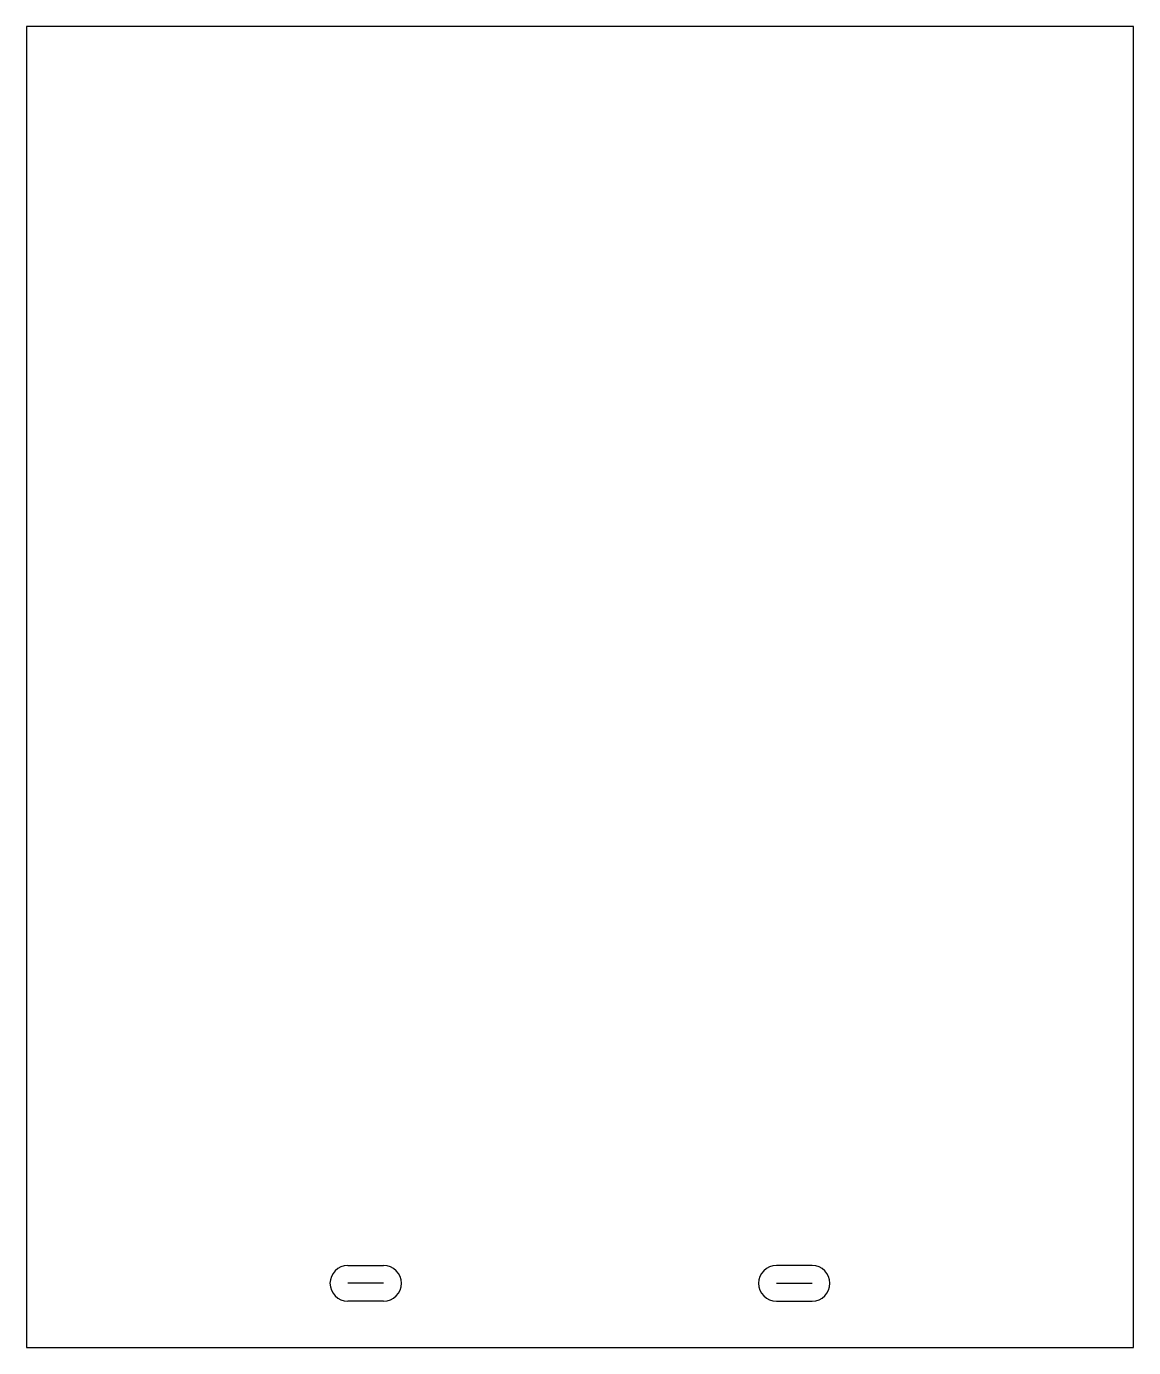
# Model space of a CAD drawing. Header units: millimetres. Extents: x 30 to 340, y 50 to 420.
import ezdxf

# ---------------------------------------------------------------- set-up
doc = ezdxf.new("R2010")
doc.units = ezdxf.units.MM
doc.linetypes.add('ACAD_ISO02W100', pattern=[15, 12, -3])
doc.layers.add('점선', color=90, linetype='ACAD_ISO02W100')

msp = doc.modelspace()

# ---------------------------------------------------------------- linework, layer by layer
for p, q in [((339.93, 420.03), (29.93, 420.03)), ((29.93, 420.03), (29.93, 50.03)), ((339.93, 50.03), (339.93, 420.03)), ((119.93, 73.03), (129.93, 73.03)), ((249.93, 73.03), (239.93, 73.03)), ((129.93, 63.03), (119.93, 63.03)), ((239.93, 63.03), (249.93, 63.03)), ((29.93, 50.03), (339.93, 50.03))]:
    msp.add_line(p, q)
for centre, start, end in [((119.93, 68.03), 90, 270), ((129.93, 68.03), 270, 90), ((239.93, 68.03), 90, 270), ((249.93, 68.03), 270, 90)]:
    msp.add_arc(centre, 5, start, end)
at = {"layer": '점선'}
for p, q in [((129.93, 68.03), (119.93, 68.03)), ((239.93, 68.03), (249.93, 68.03))]:
    msp.add_line(p, q, dxfattribs=at)

doc.saveas('drawing.dxf')
